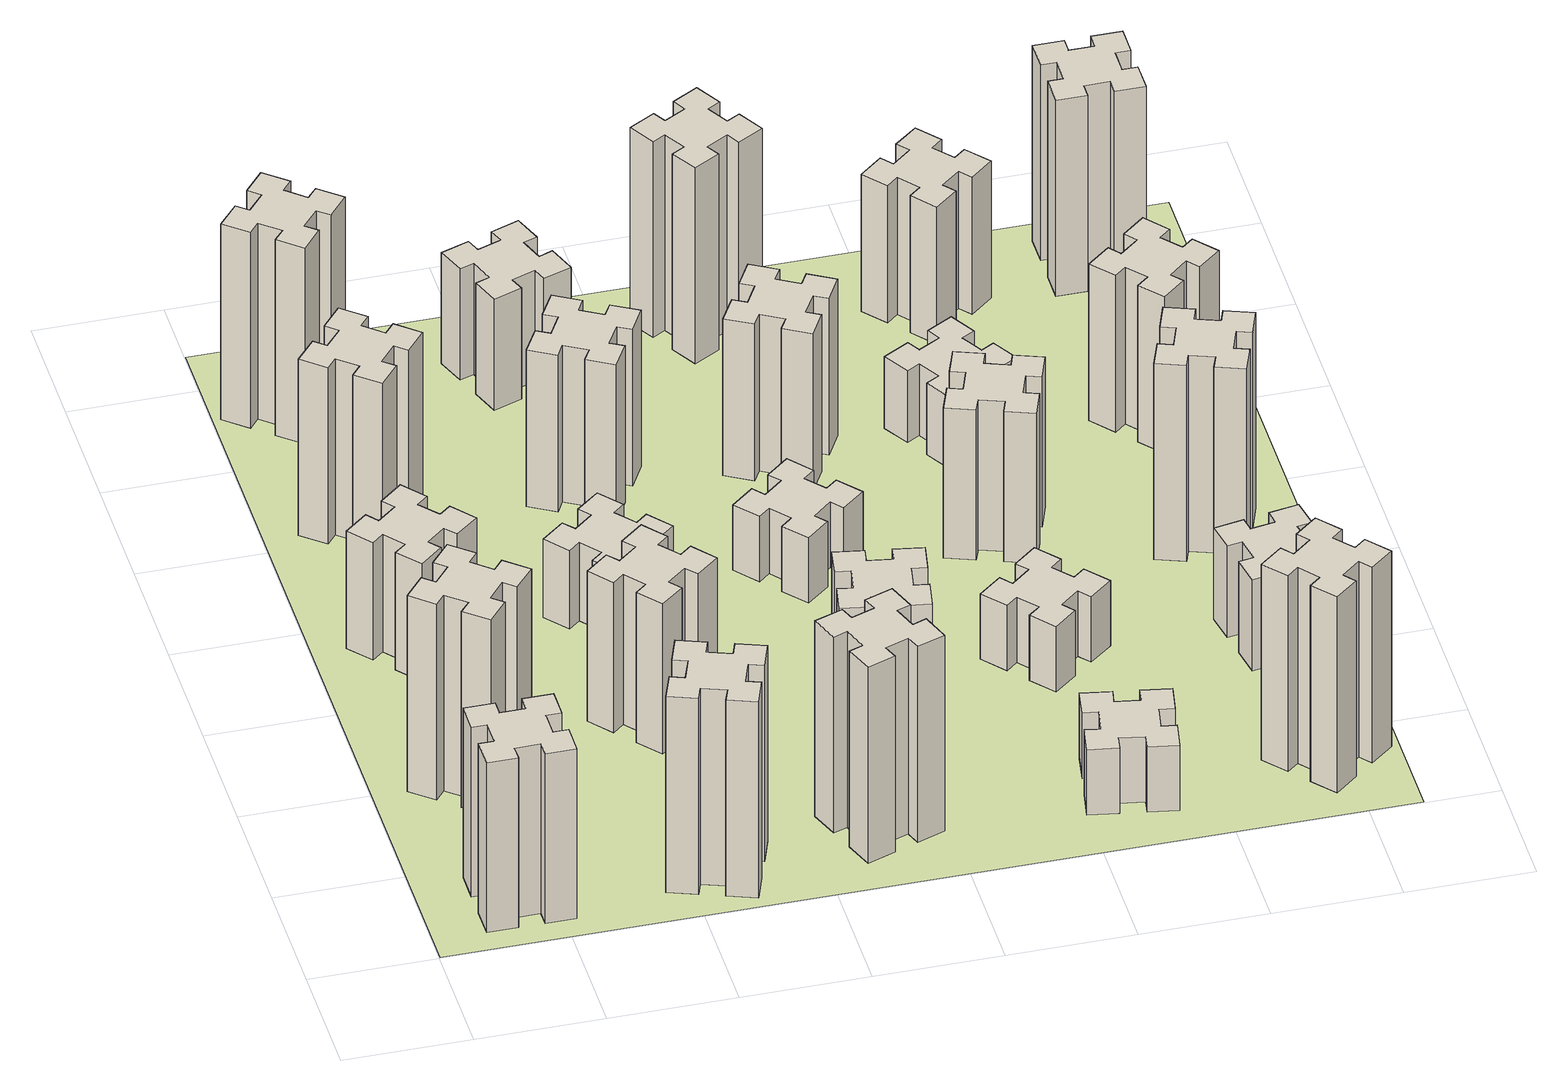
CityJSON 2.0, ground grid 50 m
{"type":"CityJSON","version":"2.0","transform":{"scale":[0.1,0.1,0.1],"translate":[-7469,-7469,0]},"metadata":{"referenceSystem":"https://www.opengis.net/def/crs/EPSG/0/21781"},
"CityObjects":{
"building1":{"type":"Building","attributes":{"class":"1000","function":"1000","usage":"1000","yearOfConstruction":2016,"roofType":"1000","measuredHeight":78,"storeysAboveGround":30,"storeysBelowGround":0},"geometry":[{"type":"Solid","lod":"1","boundaries":[[[[0,1,2,3,4,5,6,7,8,9,10,11,12,13,14,15,16,17,18,19]],[[17,16,20,21]],[[16,15,22,20]],[[15,14,23,22]],[[14,13,24,23]],[[13,12,25,24]],[[12,11,26,25]],[[11,10,27,26]],[[10,9,28,27]],[[9,8,29,28]],[[8,7,30,29]],[[7,6,31,30]],[[6,5,32,31]],[[5,4,33,32]],[[4,3,34,33]],[[3,2,35,34]],[[2,1,36,35]],[[1,0,37,36]],[[0,19,38,37]],[[19,18,39,38]],[[18,17,21,39]],[[24,25,26,27,28,29,30,31,32,33,34,35,36,37,38,39,21,20,22,23]]]]}]},
"building2":{"type":"Building","attributes":{"class":"1000","function":"1000","usage":"1000","yearOfConstruction":2016,"roofType":"1000","measuredHeight":90,"storeysAboveGround":30,"storeysBelowGround":0},"geometry":[{"type":"Solid","lod":"1","boundaries":[[[[40,41,42,43,44,45,46,47,48,49,50,51,52,53,54,55,56,57,58,59]],[[57,56,60,61]],[[56,55,62,60]],[[55,54,63,62]],[[54,53,64,63]],[[53,52,65,64]],[[52,51,66,65]],[[51,50,67,66]],[[50,49,68,67]],[[49,48,69,68]],[[48,47,70,69]],[[47,46,71,70]],[[46,45,72,71]],[[45,44,73,72]],[[44,43,74,73]],[[43,42,75,74]],[[42,41,76,75]],[[41,40,77,76]],[[40,59,78,77]],[[59,58,79,78]],[[58,57,61,79]],[[64,65,66,67,68,69,70,71,72,73,74,75,76,77,78,79,61,60,62,63]]]]}]},
"building3":{"type":"Building","attributes":{"class":"1000","function":"1000","usage":"1000","yearOfConstruction":2016,"roofType":"1000","measuredHeight":54,"storeysAboveGround":30,"storeysBelowGround":0},"geometry":[{"type":"Solid","lod":"1","boundaries":[[[[80,81,82,83,84,85,86,87,88,89,90,91,92,93,94,95,96,97,98,99]],[[97,96,100,101]],[[96,95,102,100]],[[95,94,103,102]],[[94,93,104,103]],[[93,92,105,104]],[[92,91,106,105]],[[91,90,107,106]],[[90,89,108,107]],[[89,88,109,108]],[[88,87,110,109]],[[87,86,111,110]],[[86,85,112,111]],[[85,84,113,112]],[[84,83,114,113]],[[83,82,115,114]],[[82,81,116,115]],[[81,80,117,116]],[[80,99,118,117]],[[99,98,119,118]],[[98,97,101,119]],[[104,105,106,107,108,109,110,111,112,113,114,115,116,117,118,119,101,100,102,103]]]]}]},
"building4":{"type":"Building","attributes":{"class":"1000","function":"1000","usage":"1000","yearOfConstruction":2016,"roofType":"1000","measuredHeight":81,"storeysAboveGround":30,"storeysBelowGround":0},"geometry":[{"type":"Solid","lod":"1","boundaries":[[[[120,121,122,123,124,125,126,127,128,129,130,131,132,133,134,135,136,137,138,139]],[[137,136,140,141]],[[136,135,142,140]],[[135,134,143,142]],[[134,133,144,143]],[[133,132,145,144]],[[132,131,146,145]],[[131,130,147,146]],[[130,129,148,147]],[[129,128,149,148]],[[128,127,150,149]],[[127,126,151,150]],[[126,125,152,151]],[[125,124,153,152]],[[124,123,154,153]],[[123,122,155,154]],[[122,121,156,155]],[[121,120,157,156]],[[120,139,158,157]],[[139,138,159,158]],[[138,137,141,159]],[[144,145,146,147,148,149,150,151,152,153,154,155,156,157,158,159,141,140,142,143]]]]}]},
"building5":{"type":"Building","attributes":{"class":"1000","function":"1000","usage":"1000","yearOfConstruction":2016,"roofType":"1000","measuredHeight":90,"storeysAboveGround":30,"storeysBelowGround":0},"geometry":[{"type":"Solid","lod":"1","boundaries":[[[[160,161,162,163,164,165,166,167,168,169,170,171,172,173,174,175,176,177,178,179]],[[177,176,180,181]],[[176,175,182,180]],[[175,174,183,182]],[[174,173,184,183]],[[173,172,185,184]],[[172,171,186,185]],[[171,170,187,186]],[[170,169,188,187]],[[169,168,189,188]],[[168,167,190,189]],[[167,166,191,190]],[[166,165,192,191]],[[165,164,193,192]],[[164,163,194,193]],[[163,162,195,194]],[[162,161,196,195]],[[161,160,197,196]],[[160,179,198,197]],[[179,178,199,198]],[[178,177,181,199]],[[184,185,186,187,188,189,190,191,192,193,194,195,196,197,198,199,181,180,182,183]]]]}]},
"building6":{"type":"Building","attributes":{"class":"1000","function":"1000","usage":"1000","yearOfConstruction":2016,"roofType":"1000","measuredHeight":90,"storeysAboveGround":30,"storeysBelowGround":0},"geometry":[{"type":"Solid","lod":"1","boundaries":[[[[200,201,202,203,204,205,206,207,208,209,210,211,212,213,214,215,216,217,218,219]],[[217,216,220,221]],[[216,215,222,220]],[[215,214,223,222]],[[214,213,224,223]],[[213,212,225,224]],[[212,211,226,225]],[[211,210,227,226]],[[210,209,228,227]],[[209,208,229,228]],[[208,207,230,229]],[[207,206,231,230]],[[206,205,232,231]],[[205,204,233,232]],[[204,203,234,233]],[[203,202,235,234]],[[202,201,236,235]],[[201,200,237,236]],[[200,219,238,237]],[[219,218,239,238]],[[218,217,221,239]],[[224,225,226,227,228,229,230,231,232,233,234,235,236,237,238,239,221,220,222,223]]]]}]},
"building7":{"type":"Building","attributes":{"class":"1000","function":"1000","usage":"1000","yearOfConstruction":2016,"roofType":"1000","measuredHeight":69,"storeysAboveGround":30,"storeysBelowGround":0},"geometry":[{"type":"Solid","lod":"1","boundaries":[[[[240,241,242,243,244,245,246,247,248,249,250,251,252,253,254,255,256,257,258,259]],[[257,256,260,261]],[[256,255,262,260]],[[255,254,263,262]],[[254,253,264,263]],[[253,252,265,264]],[[252,251,266,265]],[[251,250,267,266]],[[250,249,268,267]],[[249,248,269,268]],[[248,247,270,269]],[[247,246,271,270]],[[246,245,272,271]],[[245,244,273,272]],[[244,243,274,273]],[[243,242,275,274]],[[242,241,276,275]],[[241,240,277,276]],[[240,259,278,277]],[[259,258,279,278]],[[258,257,261,279]],[[264,265,266,267,268,269,270,271,272,273,274,275,276,277,278,279,261,260,262,263]]]]}]},
"building8":{"type":"Building","attributes":{"class":"1000","function":"1000","usage":"1000","yearOfConstruction":2016,"roofType":"1000","measuredHeight":36,"storeysAboveGround":30,"storeysBelowGround":0},"geometry":[{"type":"Solid","lod":"1","boundaries":[[[[280,281,282,283,284,285,286,287,288,289,290,291,292,293,294,295,296,297,298,299]],[[297,296,300,301]],[[296,295,302,300]],[[295,294,303,302]],[[294,293,304,303]],[[293,292,305,304]],[[292,291,306,305]],[[291,290,307,306]],[[290,289,308,307]],[[289,288,309,308]],[[288,287,310,309]],[[287,286,311,310]],[[286,285,312,311]],[[285,284,313,312]],[[284,283,314,313]],[[283,282,315,314]],[[282,281,316,315]],[[281,280,317,316]],[[280,299,318,317]],[[299,298,319,318]],[[298,297,301,319]],[[304,305,306,307,308,309,310,311,312,313,314,315,316,317,318,319,301,300,302,303]]]]}]},
"building9":{"type":"Building","attributes":{"class":"1000","function":"1000","usage":"1000","yearOfConstruction":2016,"roofType":"1000","measuredHeight":90,"storeysAboveGround":30,"storeysBelowGround":0},"geometry":[{"type":"Solid","lod":"1","boundaries":[[[[320,321,322,323,324,325,326,327,328,329,330,331,332,333,334,335,336,337,338,339]],[[337,336,340,341]],[[336,335,342,340]],[[335,334,343,342]],[[334,333,344,343]],[[333,332,345,344]],[[332,331,346,345]],[[331,330,347,346]],[[330,329,348,347]],[[329,328,349,348]],[[328,327,350,349]],[[327,326,351,350]],[[326,325,352,351]],[[325,324,353,352]],[[324,323,354,353]],[[323,322,355,354]],[[322,321,356,355]],[[321,320,357,356]],[[320,339,358,357]],[[339,338,359,358]],[[338,337,341,359]],[[344,345,346,347,348,349,350,351,352,353,354,355,356,357,358,359,341,340,342,343]]]]}]},
"building10":{"type":"Building","attributes":{"class":"1000","function":"1000","usage":"1000","yearOfConstruction":2016,"roofType":"1000","measuredHeight":72,"storeysAboveGround":30,"storeysBelowGround":0},"geometry":[{"type":"Solid","lod":"1","boundaries":[[[[360,361,362,363,364,365,366,367,368,369,370,371,372,373,374,375,376,377,378,379]],[[377,376,380,381]],[[376,375,382,380]],[[375,374,383,382]],[[374,373,384,383]],[[373,372,385,384]],[[372,371,386,385]],[[371,370,387,386]],[[370,369,388,387]],[[369,368,389,388]],[[368,367,390,389]],[[367,366,391,390]],[[366,365,392,391]],[[365,364,393,392]],[[364,363,394,393]],[[363,362,395,394]],[[362,361,396,395]],[[361,360,397,396]],[[360,379,398,397]],[[379,378,399,398]],[[378,377,381,399]],[[384,385,386,387,388,389,390,391,392,393,394,395,396,397,398,399,381,380,382,383]]]]}]},
"building11":{"type":"Building","attributes":{"class":"1000","function":"1000","usage":"1000","yearOfConstruction":2016,"roofType":"1000","measuredHeight":51,"storeysAboveGround":30,"storeysBelowGround":0},"geometry":[{"type":"Solid","lod":"1","boundaries":[[[[400,401,402,403,404,405,406,407,408,409,410,411,412,413,414,415,416,417,418,419]],[[417,416,420,421]],[[416,415,422,420]],[[415,414,423,422]],[[414,413,424,423]],[[413,412,425,424]],[[412,411,426,425]],[[411,410,427,426]],[[410,409,428,427]],[[409,408,429,428]],[[408,407,430,429]],[[407,406,431,430]],[[406,405,432,431]],[[405,404,433,432]],[[404,403,434,433]],[[403,402,435,434]],[[402,401,436,435]],[[401,400,437,436]],[[400,419,438,437]],[[419,418,439,438]],[[418,417,421,439]],[[424,425,426,427,428,429,430,431,432,433,434,435,436,437,438,439,421,420,422,423]]]]}]},
"building12":{"type":"Building","attributes":{"class":"1000","function":"1000","usage":"1000","yearOfConstruction":2016,"roofType":"1000","measuredHeight":54,"storeysAboveGround":30,"storeysBelowGround":0},"geometry":[{"type":"Solid","lod":"1","boundaries":[[[[440,441,442,443,444,445,446,447,448,449,450,451,452,453,454,455,456,457,458,459]],[[457,456,460,461]],[[456,455,462,460]],[[455,454,463,462]],[[454,453,464,463]],[[453,452,465,464]],[[452,451,466,465]],[[451,450,467,466]],[[450,449,468,467]],[[449,448,469,468]],[[448,447,470,469]],[[447,446,471,470]],[[446,445,472,471]],[[445,444,473,472]],[[444,443,474,473]],[[443,442,475,474]],[[442,441,476,475]],[[441,440,477,476]],[[440,459,478,477]],[[459,458,479,478]],[[458,457,461,479]],[[464,465,466,467,468,469,470,471,472,473,474,475,476,477,478,479,461,460,462,463]]]]}]},
"building13":{"type":"Building","attributes":{"class":"1000","function":"1000","usage":"1000","yearOfConstruction":2016,"roofType":"1000","measuredHeight":30,"storeysAboveGround":30,"storeysBelowGround":0},"geometry":[{"type":"Solid","lod":"1","boundaries":[[[[480,481,482,483,484,485,486,487,488,489,490,491,492,493,494,495,496,497,498,499]],[[497,496,500,501]],[[496,495,502,500]],[[495,494,503,502]],[[494,493,504,503]],[[493,492,505,504]],[[492,491,506,505]],[[491,490,507,506]],[[490,489,508,507]],[[489,488,509,508]],[[488,487,510,509]],[[487,486,511,510]],[[486,485,512,511]],[[485,484,513,512]],[[484,483,514,513]],[[483,482,515,514]],[[482,481,516,515]],[[481,480,517,516]],[[480,499,518,517]],[[499,498,519,518]],[[498,497,501,519]],[[504,505,506,507,508,509,510,511,512,513,514,515,516,517,518,519,501,500,502,503]]]]}]},
"building14":{"type":"Building","attributes":{"class":"1000","function":"1000","usage":"1000","yearOfConstruction":2016,"roofType":"1000","measuredHeight":72,"storeysAboveGround":30,"storeysBelowGround":0},"geometry":[{"type":"Solid","lod":"1","boundaries":[[[[520,521,522,523,524,525,526,527,528,529,530,531,532,533,534,535,536,537,538,539]],[[537,536,540,541]],[[536,535,542,540]],[[535,534,543,542]],[[534,533,544,543]],[[533,532,545,544]],[[532,531,546,545]],[[531,530,547,546]],[[530,529,548,547]],[[529,528,549,548]],[[528,527,550,549]],[[527,526,551,550]],[[526,525,552,551]],[[525,524,553,552]],[[524,523,554,553]],[[523,522,555,554]],[[522,521,556,555]],[[521,520,557,556]],[[520,539,558,557]],[[539,538,559,558]],[[538,537,541,559]],[[544,545,546,547,548,549,550,551,552,553,554,555,556,557,558,559,541,540,542,543]]]]}]},
"building15":{"type":"Building","attributes":{"class":"1000","function":"1000","usage":"1000","yearOfConstruction":2016,"roofType":"1000","measuredHeight":30,"storeysAboveGround":30,"storeysBelowGround":0},"geometry":[{"type":"Solid","lod":"1","boundaries":[[[[560,561,562,563,564,565,566,567,568,569,570,571,572,573,574,575,576,577,578,579]],[[577,576,580,581]],[[576,575,582,580]],[[575,574,583,582]],[[574,573,584,583]],[[573,572,585,584]],[[572,571,586,585]],[[571,570,587,586]],[[570,569,588,587]],[[569,568,589,588]],[[568,567,590,589]],[[567,566,591,590]],[[566,565,592,591]],[[565,564,593,592]],[[564,563,594,593]],[[563,562,595,594]],[[562,561,596,595]],[[561,560,597,596]],[[560,579,598,597]],[[579,578,599,598]],[[578,577,581,599]],[[584,585,586,587,588,589,590,591,592,593,594,595,596,597,598,599,581,580,582,583]]]]}]},
"building16":{"type":"Building","attributes":{"class":"1000","function":"1000","usage":"1000","yearOfConstruction":2016,"roofType":"1000","measuredHeight":90,"storeysAboveGround":30,"storeysBelowGround":0},"geometry":[{"type":"Solid","lod":"1","boundaries":[[[[600,601,602,603,604,605,606,607,608,609,610,611,612,613,614,615,616,617,618,619]],[[617,616,620,621]],[[616,615,622,620]],[[615,614,623,622]],[[614,613,624,623]],[[613,612,625,624]],[[612,611,626,625]],[[611,610,627,626]],[[610,609,628,627]],[[609,608,629,628]],[[608,607,630,629]],[[607,606,631,630]],[[606,605,632,631]],[[605,604,633,632]],[[604,603,634,633]],[[603,602,635,634]],[[602,601,636,635]],[[601,600,637,636]],[[600,619,638,637]],[[619,618,639,638]],[[618,617,621,639]],[[624,625,626,627,628,629,630,631,632,633,634,635,636,637,638,639,621,620,622,623]]]]}]},
"building17":{"type":"Building","attributes":{"class":"1000","function":"1000","usage":"1000","yearOfConstruction":2016,"roofType":"1000","measuredHeight":30,"storeysAboveGround":30,"storeysBelowGround":0},"geometry":[{"type":"Solid","lod":"1","boundaries":[[[[640,641,642,643,644,645,646,647,648,649,650,651,652,653,654,655,656,657,658,659]],[[657,656,660,661]],[[656,655,662,660]],[[655,654,663,662]],[[654,653,664,663]],[[653,652,665,664]],[[652,651,666,665]],[[651,650,667,666]],[[650,649,668,667]],[[649,648,669,668]],[[648,647,670,669]],[[647,646,671,670]],[[646,645,672,671]],[[645,644,673,672]],[[644,643,674,673]],[[643,642,675,674]],[[642,641,676,675]],[[641,640,677,676]],[[640,659,678,677]],[[659,658,679,678]],[[658,657,661,679]],[[664,665,666,667,668,669,670,671,672,673,674,675,676,677,678,679,661,660,662,663]]]]}]},
"building18":{"type":"Building","attributes":{"class":"1000","function":"1000","usage":"1000","yearOfConstruction":2016,"roofType":"1000","measuredHeight":69,"storeysAboveGround":30,"storeysBelowGround":0},"geometry":[{"type":"Solid","lod":"1","boundaries":[[[[680,681,682,683,684,685,686,687,688,689,690,691,692,693,694,695,696,697,698,699]],[[697,696,700,701]],[[696,695,702,700]],[[695,694,703,702]],[[694,693,704,703]],[[693,692,705,704]],[[692,691,706,705]],[[691,690,707,706]],[[690,689,708,707]],[[689,688,709,708]],[[688,687,710,709]],[[687,686,711,710]],[[686,685,712,711]],[[685,684,713,712]],[[684,683,714,713]],[[683,682,715,714]],[[682,681,716,715]],[[681,680,717,716]],[[680,699,718,717]],[[699,698,719,718]],[[698,697,701,719]],[[704,705,706,707,708,709,710,711,712,713,714,715,716,717,718,719,701,700,702,703]]]]}]},
"building19":{"type":"Building","attributes":{"class":"1000","function":"1000","usage":"1000","yearOfConstruction":2016,"roofType":"1000","measuredHeight":33,"storeysAboveGround":30,"storeysBelowGround":0},"geometry":[{"type":"Solid","lod":"1","boundaries":[[[[720,721,722,723,724,725,726,727,728,729,730,731,732,733,734,735,736,737,738,739]],[[737,736,740,741]],[[736,735,742,740]],[[735,734,743,742]],[[734,733,744,743]],[[733,732,745,744]],[[732,731,746,745]],[[731,730,747,746]],[[730,729,748,747]],[[729,728,749,748]],[[728,727,750,749]],[[727,726,751,750]],[[726,725,752,751]],[[725,724,753,752]],[[724,723,754,753]],[[723,722,755,754]],[[722,721,756,755]],[[721,720,757,756]],[[720,739,758,757]],[[739,738,759,758]],[[738,737,741,759]],[[744,745,746,747,748,749,750,751,752,753,754,755,756,757,758,759,741,740,742,743]]]]}]},
"building20":{"type":"Building","attributes":{"class":"1000","function":"1000","usage":"1000","yearOfConstruction":2016,"roofType":"1000","measuredHeight":90,"storeysAboveGround":30,"storeysBelowGround":0},"geometry":[{"type":"Solid","lod":"1","boundaries":[[[[760,761,762,763,764,765,766,767,768,769,770,771,772,773,774,775,776,777,778,779]],[[777,776,780,781]],[[776,775,782,780]],[[775,774,783,782]],[[774,773,784,783]],[[773,772,785,784]],[[772,771,786,785]],[[771,770,787,786]],[[770,769,788,787]],[[769,768,789,788]],[[768,767,790,789]],[[767,766,791,790]],[[766,765,792,791]],[[765,764,793,792]],[[764,763,794,793]],[[763,762,795,794]],[[762,761,796,795]],[[761,760,797,796]],[[760,779,798,797]],[[779,778,799,798]],[[778,777,781,799]],[[784,785,786,787,788,789,790,791,792,793,794,795,796,797,798,799,781,780,782,783]]]]}]},
"building21":{"type":"Building","attributes":{"class":"1000","function":"1000","usage":"1000","yearOfConstruction":2016,"roofType":"1000","measuredHeight":63,"storeysAboveGround":30,"storeysBelowGround":0},"geometry":[{"type":"Solid","lod":"1","boundaries":[[[[800,801,802,803,804,805,806,807,808,809,810,811,812,813,814,815,816,817,818,819]],[[817,816,820,821]],[[816,815,822,820]],[[815,814,823,822]],[[814,813,824,823]],[[813,812,825,824]],[[812,811,826,825]],[[811,810,827,826]],[[810,809,828,827]],[[809,808,829,828]],[[808,807,830,829]],[[807,806,831,830]],[[806,805,832,831]],[[805,804,833,832]],[[804,803,834,833]],[[803,802,835,834]],[[802,801,836,835]],[[801,800,837,836]],[[800,819,838,837]],[[819,818,839,838]],[[818,817,821,839]],[[824,825,826,827,828,829,830,831,832,833,834,835,836,837,838,839,821,820,822,823]]]]}]},
"building22":{"type":"Building","attributes":{"class":"1000","function":"1000","usage":"1000","yearOfConstruction":2016,"roofType":"1000","measuredHeight":42,"storeysAboveGround":30,"storeysBelowGround":0},"geometry":[{"type":"Solid","lod":"1","boundaries":[[[[840,841,842,843,844,845,846,847,848,849,850,851,852,853,854,855,856,857,858,859]],[[857,856,860,861]],[[856,855,862,860]],[[855,854,863,862]],[[854,853,864,863]],[[853,852,865,864]],[[852,851,866,865]],[[851,850,867,866]],[[850,849,868,867]],[[849,848,869,868]],[[848,847,870,869]],[[847,846,871,870]],[[846,845,872,871]],[[845,844,873,872]],[[844,843,874,873]],[[843,842,875,874]],[[842,841,876,875]],[[841,840,877,876]],[[840,859,878,877]],[[859,858,879,878]],[[858,857,861,879]],[[864,865,866,867,868,869,870,871,872,873,874,875,876,877,878,879,861,860,862,863]]]]}]},
"building23":{"type":"Building","attributes":{"class":"1000","function":"1000","usage":"1000","yearOfConstruction":2016,"roofType":"1000","measuredHeight":90,"storeysAboveGround":30,"storeysBelowGround":0},"geometry":[{"type":"Solid","lod":"1","boundaries":[[[[880,881,882,883,884,885,886,887,888,889,890,891,892,893,894,895,896,897,898,899]],[[897,896,900,901]],[[896,895,902,900]],[[895,894,903,902]],[[894,893,904,903]],[[893,892,905,904]],[[892,891,906,905]],[[891,890,907,906]],[[890,889,908,907]],[[889,888,909,908]],[[888,887,910,909]],[[887,886,911,910]],[[886,885,912,911]],[[885,884,913,912]],[[884,883,914,913]],[[883,882,915,914]],[[882,881,916,915]],[[881,880,917,916]],[[880,899,918,917]],[[899,898,919,918]],[[898,897,901,919]],[[904,905,906,907,908,909,910,911,912,913,914,915,916,917,918,919,901,900,902,903]]]]}]},
"building24":{"type":"Building","attributes":{"class":"1000","function":"1000","usage":"1000","yearOfConstruction":2016,"roofType":"1000","measuredHeight":72,"storeysAboveGround":30,"storeysBelowGround":0},"geometry":[{"type":"Solid","lod":"1","boundaries":[[[[920,921,922,923,924,925,926,927,928,929,930,931,932,933,934,935,936,937,938,939]],[[937,936,940,941]],[[936,935,942,940]],[[935,934,943,942]],[[934,933,944,943]],[[933,932,945,944]],[[932,931,946,945]],[[931,930,947,946]],[[930,929,948,947]],[[929,928,949,948]],[[928,927,950,949]],[[927,926,951,950]],[[926,925,952,951]],[[925,924,953,952]],[[924,923,954,953]],[[923,922,955,954]],[[922,921,956,955]],[[921,920,957,956]],[[920,939,958,957]],[[939,938,959,958]],[[938,937,941,959]],[[944,945,946,947,948,949,950,951,952,953,954,955,956,957,958,959,941,940,942,943]]]]}]},
"building25":{"type":"Building","attributes":{"class":"1000","function":"1000","usage":"1000","yearOfConstruction":2016,"roofType":"1000","measuredHeight":90,"storeysAboveGround":30,"storeysBelowGround":0},"geometry":[{"type":"Solid","lod":"1","boundaries":[[[[960,961,962,963,964,965,966,967,968,969,970,971,972,973,974,975,976,977,978,979]],[[977,976,980,981]],[[976,975,982,980]],[[975,974,983,982]],[[974,973,984,983]],[[973,972,985,984]],[[972,971,986,985]],[[971,970,987,986]],[[970,969,988,987]],[[969,968,989,988]],[[968,967,990,989]],[[967,966,991,990]],[[966,965,992,991]],[[965,964,993,992]],[[964,963,994,993]],[[963,962,995,994]],[[962,961,996,995]],[[961,960,997,996]],[[960,979,998,997]],[[979,978,999,998]],[[978,977,981,999]],[[984,985,986,987,988,989,990,991,992,993,994,995,996,997,998,999,981,980,982,983]]]]}]},
"landuse1":{"type":"LandUse","attributes":{"name":"plot1","function":"1010"},"geometry":[{"type":"MultiSurface","lod":"1","boundaries":[[[1000,1001,1002,1003]]]}]}
},
"vertices":[
[265,325,0],[265,225,0],[205,225,0],[205,105,0],[325,105,0],[325,165,0],[425,165,0],[425,105,0],[545,105,0],[545,225,0],[485,225,0],[485,325,0],[545,325,0],[545,445,0],[425,445,0],[425,385,0],[325,385,0],[325,445,0],[205,445,0],[205,325,0],[325,385,780],[325,445,780],[425,385,780],[425,445,780],[545,445,780],[545,325,780],[485,325,780],[485,225,780],[545,225,780],[545,105,780],[425,105,780],[425,165,780],[325,165,780],[325,105,780],[205,105,780],[205,225,780],[265,225,780],[265,325,780],[205,325,780],[205,445,780],
[484,1067,0],[408,1132,0],[446,1178,0],[354,1255,0],[277,1163,0],[323,1124,0],[259,1048,0],[213,1086,0],[136,994,0],[228,917,0],[266,963,0],[343,899,0],[304,853,0],[396,776,0],[473,868,0],[427,906,0],[492,983,0],[538,944,0],[615,1036,0],[523,1113,0],[492,983,900],[538,944,900],[427,906,900],[473,868,900],[396,776,900],[304,853,900],[343,899,900],[266,963,900],[228,917,900],[136,994,900],[213,1086,900],[259,1048,900],[323,1124,900],[277,1163,900],[354,1255,900],[446,1178,900],[408,1132,900],[484,1067,900],[523,1113,900],[615,1036,900],
[492,1888,0],[427,1964,0],[473,2003,0],[396,2095,0],[304,2018,0],[343,1972,0],[266,1907,0],[228,1953,0],[136,1876,0],[213,1784,0],[259,1823,0],[323,1746,0],[277,1708,0],[354,1616,0],[446,1693,0],[408,1739,0],[484,1803,0],[523,1757,0],[615,1834,0],[538,1926,0],[484,1803,540],[523,1757,540],[408,1739,540],[446,1693,540],[354,1616,540],[277,1708,540],[323,1746,540],[259,1823,540],[213,1784,540],[136,1876,540],[228,1953,540],[266,1907,540],[343,1972,540],[304,2018,540],[396,2095,540],[473,2003,540],[427,1964,540],[492,1888,540],[538,1926,540],[615,1834,540],
[266,2543,0],[343,2479,0],[304,2433,0],[396,2356,0],[473,2448,0],[427,2486,0],[492,2563,0],[538,2524,0],[615,2616,0],[523,2693,0],[484,2647,0],[408,2712,0],[446,2758,0],[354,2835,0],[277,2743,0],[323,2704,0],[259,2628,0],[213,2666,0],[136,2574,0],[228,2497,0],[259,2628,810],[213,2666,810],[323,2704,810],[277,2743,810],[354,2835,810],[446,2758,810],[408,2712,810],[484,2647,810],[523,2693,810],[615,2616,810],[538,2524,810],[492,2563,810],[427,2486,810],[473,2448,810],[396,2356,810],[304,2433,810],[343,2479,810],[266,2543,810],[228,2497,810],[136,2574,810],
[1029,360,0],[995,266,0],[939,287,0],[897,174,0],[1010,133,0],[1031,189,0],[1125,155,0],[1104,99,0],[1217,57,0],[1258,170,0],[1202,191,0],[1236,285,0],[1292,264,0],[1333,377,0],[1220,418,0],[1200,362,0],[1106,396,0],[1127,452,0],[1014,493,0],[973,380,0],[1106,396,900],[1127,452,900],[1200,362,900],[1220,418,900],[1333,377,900],[1292,264,900],[1236,285,900],[1202,191,900],[1258,170,900],[1217,57,900],[1104,99,900],[1125,155,900],[1031,189,900],[1010,133,900],[897,174,900],[939,287,900],[995,266,900],[1029,360,900],[973,380,900],[1014,493,900],
[384,3387,0],[308,3452,0],[346,3498,0],[254,3575,0],[177,3483,0],[223,3444,0],[159,3368,0],[113,3406,0],[36,3314,0],[128,3237,0],[166,3283,0],[243,3219,0],[204,3173,0],[296,3096,0],[373,3188,0],[327,3226,0],[392,3303,0],[438,3264,0],[515,3356,0],[423,3433,0],[392,3303,900],[438,3264,900],[327,3226,900],[373,3188,900],[296,3096,900],[204,3173,900],[243,3219,900],[166,3283,900],[128,3237,900],[36,3314,900],[113,3406,900],[159,3368,900],[223,3444,900],[177,3483,900],[254,3575,900],[346,3498,900],[308,3452,900],[384,3387,900],[423,3433,900],[515,3356,900],
[1083,1332,0],[1006,1267,0],[968,1313,0],[876,1236,0],[953,1144,0],[999,1183,0],[1063,1106,0],[1017,1068,0],[1094,976,0],[1186,1053,0],[1148,1099,0],[1224,1163,0],[1263,1117,0],[1355,1194,0],[1278,1286,0],[1232,1248,0],[1167,1324,0],[1213,1363,0],[1136,1455,0],[1044,1378,0],[1167,1324,690],[1213,1363,690],[1232,1248,690],[1278,1286,690],[1355,1194,690],[1263,1117,690],[1224,1163,690],[1148,1099,690],[1186,1053,690],[1094,976,690],[1017,1068,690],[1063,1106,690],[999,1183,690],[953,1144,690],[876,1236,690],[968,1313,690],[1006,1267,690],[1083,1332,690],[1044,1378,690],[1136,1455,690],
[1083,1972,0],[1006,1907,0],[968,1953,0],[876,1876,0],[953,1784,0],[999,1823,0],[1063,1746,0],[1017,1708,0],[1094,1616,0],[1186,1693,0],[1148,1739,0],[1224,1803,0],[1263,1757,0],[1355,1834,0],[1278,1926,0],[1232,1888,0],[1167,1964,0],[1213,2003,0],[1136,2095,0],[1044,2018,0],[1167,1964,360],[1213,2003,360],[1232,1888,360],[1278,1926,360],[1355,1834,360],[1263,1757,360],[1224,1803,360],[1148,1739,360],[1186,1693,360],[1094,1616,360],[1017,1708,360],[1063,1746,360],[999,1823,360],[953,1784,360],[876,1876,360],[968,1953,360],[1006,1907,360],[1083,1972,360],[1044,2018,360],[1136,2095,360],
[1635,385,0],[1669,291,0],[1613,270,0],[1654,157,0],[1767,199,0],[1746,255,0],[1840,289,0],[1860,233,0],[1973,274,0],[1932,387,0],[1876,366,0],[1842,460,0],[1898,480,0],[1857,593,0],[1744,552,0],[1765,496,0],[1671,462,0],[1650,518,0],[1537,477,0],[1579,364,0],[1671,462,900],[1650,518,900],[1765,496,900],[1744,552,900],[1857,593,900],[1898,480,900],[1842,460,900],[1876,366,900],[1932,387,900],[1973,274,900],[1860,233,900],[1840,289,900],[1746,255,900],[1767,199,900],[1654,157,900],[1613,270,900],[1669,291,900],[1635,385,900],[1579,364,900],[1537,477,900],
[1117,2525,0],[1204,2475,0],[1174,2423,0],[1278,2363,0],[1338,2467,0],[1286,2497,0],[1336,2584,0],[1388,2554,0],[1448,2658,0],[1344,2718,0],[1314,2666,0],[1227,2716,0],[1257,2768,0],[1153,2828,0],[1093,2724,0],[1145,2694,0],[1095,2607,0],[1043,2637,0],[983,2533,0],[1087,2473,0],[1095,2607,720],[1043,2637,720],[1145,2694,720],[1093,2724,720],[1153,2828,720],[1257,2768,720],[1227,2716,720],[1314,2666,720],[1344,2718,720],[1448,2658,720],[1388,2554,720],[1336,2584,720],[1286,2497,720],[1338,2467,720],[1278,2363,720],[1174,2423,720],[1204,2475,720],[1117,2525,720],[1087,2473,720],[983,2533,720],
[1125,3456,0],[1031,3422,0],[1010,3478,0],[897,3437,0],[939,3324,0],[995,3345,0],[1029,3251,0],[973,3230,0],[1014,3117,0],[1127,3159,0],[1106,3215,0],[1200,3249,0],[1220,3193,0],[1333,3234,0],[1292,3347,0],[1236,3326,0],[1202,3420,0],[1258,3440,0],[1217,3553,0],[1104,3512,0],[1202,3420,510],[1258,3440,510],[1236,3326,510],[1292,3347,510],[1333,3234,510],[1220,3193,510],[1200,3249,510],[1106,3215,510],[1127,3159,510],[1014,3117,510],[973,3230,510],[1029,3251,510],[995,3345,510],[939,3324,510],[897,3437,510],[1010,3478,510],[1031,3422,510],[1125,3456,510],[1104,3512,510],[1217,3553,510],
[2055,1047,0],[2072,1145,0],[2131,1135,0],[2152,1253,0],[2034,1274,0],[2024,1215,0],[1925,1232,0],[1936,1291,0],[1817,1312,0],[1797,1194,0],[1856,1184,0],[1838,1085,0],[1779,1096,0],[1758,977,0],[1877,957,0],[1887,1016,0],[1985,998,0],[1975,939,0],[2093,918,0],[2114,1037,0],[1985,998,540],[1975,939,540],[1887,1016,540],[1877,957,540],[1758,977,540],[1779,1096,540],[1838,1085,540],[1856,1184,540],[1797,1194,540],[1817,1312,540],[1936,1291,540],[1925,1232,540],[2024,1215,540],[2034,1274,540],[2152,1253,540],[2131,1135,540],[2072,1145,540],[2055,1047,540],[2114,1037,540],[2093,918,540],
[1972,1988,0],[1907,2064,0],[1953,2103,0],[1876,2195,0],[1784,2118,0],[1823,2072,0],[1746,2007,0],[1708,2053,0],[1616,1976,0],[1693,1884,0],[1739,1923,0],[1803,1846,0],[1757,1808,0],[1834,1716,0],[1926,1793,0],[1888,1839,0],[1964,1903,0],[2003,1857,0],[2095,1934,0],[2018,2026,0],[1964,1903,300],[2003,1857,300],[1888,1839,300],[1926,1793,300],[1834,1716,300],[1757,1808,300],[1803,1846,300],[1739,1923,300],[1693,1884,300],[1616,1976,300],[1708,2053,300],[1746,2007,300],[1823,2072,300],[1784,2118,300],[1876,2195,300],[1953,2103,300],[1907,2064,300],[1972,1988,300],[2018,2026,300],[2095,1934,300],
[2026,2497,0],[2076,2584,0],[2128,2554,0],[2188,2658,0],[2084,2718,0],[2054,2666,0],[1967,2716,0],[1997,2768,0],[1893,2828,0],[1833,2724,0],[1885,2694,0],[1835,2607,0],[1783,2637,0],[1723,2533,0],[1827,2473,0],[1857,2525,0],[1944,2475,0],[1914,2423,0],[2018,2363,0],[2078,2467,0],[1944,2475,720],[1914,2423,720],[1857,2525,720],[1827,2473,720],[1723,2533,720],[1783,2637,720],[1835,2607,720],[1885,2694,720],[1833,2724,720],[1893,2828,720],[1997,2768,720],[1967,2716,720],[2054,2666,720],[2084,2718,720],[2188,2658,720],[2128,2554,720],[2076,2584,720],[2026,2497,720],[2078,2467,720],[2018,2363,720],
[2596,444,0],[2578,345,0],[2519,356,0],[2498,237,0],[2617,217,0],[2627,276,0],[2725,258,0],[2715,199,0],[2833,178,0],[2854,297,0],[2795,307,0],[2812,405,0],[2871,395,0],[2892,513,0],[2774,534,0],[2764,475,0],[2665,492,0],[2676,551,0],[2557,572,0],[2537,454,0],[2665,492,300],[2676,551,300],[2764,475,300],[2774,534,300],[2892,513,300],[2871,395,300],[2812,405,300],[2795,307,300],[2854,297,300],[2833,178,300],[2715,199,300],[2725,258,300],[2627,276,300],[2617,217,300],[2498,237,300],[2519,356,300],[2578,345,300],[2596,444,300],[2537,454,300],[2557,572,300],
[1844,3556,0],[1757,3506,0],[1727,3558,0],[1623,3498,0],[1683,3394,0],[1735,3424,0],[1785,3337,0],[1733,3307,0],[1793,3203,0],[1897,3263,0],[1867,3315,0],[1954,3365,0],[1984,3313,0],[2088,3373,0],[2028,3477,0],[1976,3447,0],[1926,3534,0],[1978,3564,0],[1918,3668,0],[1814,3608,0],[1926,3534,900],[1978,3564,900],[1976,3447,900],[2028,3477,900],[2088,3373,900],[1984,3313,900],[1954,3365,900],[1867,3315,900],[1897,3263,900],[1793,3203,900],[1733,3307,900],[1785,3337,900],[1735,3424,900],[1683,3394,900],[1623,3498,900],[1727,3558,900],[1757,3506,900],[1844,3556,900],[1814,3608,900],[1918,3668,900],
[2628,1099,0],[2704,1163,0],[2743,1117,0],[2835,1194,0],[2758,1286,0],[2712,1248,0],[2647,1324,0],[2693,1363,0],[2616,1455,0],[2524,1378,0],[2563,1332,0],[2486,1267,0],[2448,1313,0],[2356,1236,0],[2433,1144,0],[2479,1183,0],[2543,1106,0],[2497,1068,0],[2574,976,0],[2666,1053,0],[2543,1106,300],[2497,1068,300],[2479,1183,300],[2433,1144,300],[2356,1236,300],[2448,1313,300],[2486,1267,300],[2563,1332,300],[2524,1378,300],[2616,1455,300],[2693,1363,300],[2647,1324,300],[2712,1248,300],[2758,1286,300],[2835,1194,300],[2743,1117,300],[2704,1163,300],[2628,1099,300],[2666,1053,300],[2574,976,300],
[2682,1871,0],[2716,1965,0],[2772,1944,0],[2813,2057,0],[2700,2098,0],[2680,2042,0],[2586,2076,0],[2607,2132,0],[2494,2173,0],[2453,2060,0],[2509,2040,0],[2475,1946,0],[2419,1967,0],[2377,1854,0],[2490,1813,0],[2511,1869,0],[2605,1835,0],[2584,1779,0],[2697,1737,0],[2738,1850,0],[2605,1835,690],[2584,1779,690],[2511,1869,690],[2490,1813,690],[2377,1854,690],[2419,1967,690],[2475,1946,690],[2509,2040,690],[2453,2060,690],[2494,2173,690],[2607,2132,690],[2586,2076,690],[2680,2042,690],[2700,2098,690],[2813,2057,690],[2772,1944,690],[2716,1965,690],[2682,1871,690],[2738,1850,690],[2697,1737,690],
[2475,2584,0],[2525,2497,0],[2473,2467,0],[2533,2363,0],[2637,2423,0],[2607,2475,0],[2694,2525,0],[2724,2473,0],[2828,2533,0],[2768,2637,0],[2716,2607,0],[2666,2694,0],[2718,2724,0],[2658,2828,0],[2554,2768,0],[2584,2716,0],[2497,2666,0],[2467,2718,0],[2363,2658,0],[2423,2554,0],[2497,2666,330],[2467,2718,330],[2584,2716,330],[2554,2768,330],[2658,2828,330],[2718,2724,330],[2666,2694,330],[2716,2607,330],[2768,2637,330],[2828,2533,330],[2724,2473,330],[2694,2525,330],[2607,2475,330],[2637,2423,330],[2533,2363,330],[2473,2467,330],[2525,2497,330],[2475,2584,330],[2423,2554,330],[2363,2658,330],
[3468,259,0],[3544,323,0],[3583,277,0],[3675,354,0],[3598,446,0],[3552,408,0],[3487,484,0],[3533,523,0],[3456,615,0],[3364,538,0],[3403,492,0],[3326,427,0],[3288,473,0],[3196,396,0],[3273,304,0],[3319,343,0],[3383,266,0],[3337,228,0],[3414,136,0],[3506,213,0],[3383,266,900],[3337,228,900],[3319,343,900],[3273,304,900],[3196,396,900],[3288,473,900],[3326,427,900],[3403,492,900],[3364,538,900],[3456,615,900],[3533,523,900],[3487,484,900],[3552,408,900],[3598,446,900],[3675,354,900],[3583,277,900],[3544,323,900],[3468,259,900],[3506,213,900],[3414,136,900],
[2812,3368,0],[2747,3444,0],[2793,3483,0],[2716,3575,0],[2624,3498,0],[2663,3452,0],[2586,3387,0],[2548,3433,0],[2456,3356,0],[2533,3264,0],[2579,3303,0],[2643,3226,0],[2597,3188,0],[2674,3096,0],[2766,3173,0],[2728,3219,0],[2804,3283,0],[2843,3237,0],[2935,3314,0],[2858,3406,0],[2804,3283,630],[2843,3237,630],[2728,3219,630],[2766,3173,630],[2674,3096,630],[2597,3188,630],[2643,3226,630],[2579,3303,630],[2533,3264,630],[2456,3356,630],[2548,3433,630],[2586,3387,630],[2663,3452,630],[2624,3498,630],[2716,3575,630],[2793,3483,630],[2747,3444,630],[2812,3368,630],[2858,3406,630],[2935,3314,630],
[3405,998,0],[3504,1016,0],[3514,957,0],[3632,977,0],[3611,1096,0],[3552,1085,0],[3535,1184,0],[3594,1194,0],[3573,1312,0],[3455,1291,0],[3465,1232,0],[3367,1215,0],[3357,1274,0],[3238,1253,0],[3259,1135,0],[3318,1145,0],[3336,1047,0],[3277,1037,0],[3297,918,0],[3416,939,0],[3336,1047,420],[3277,1037,420],[3318,1145,420],[3259,1135,420],[3238,1253,420],[3357,1274,420],[3367,1215,420],[3465,1232,420],[3455,1291,420],[3573,1312,420],[3594,1194,420],[3535,1184,420],[3552,1085,420],[3611,1096,420],[3632,977,420],[3514,957,420],[3504,1016,420],[3405,998,420],[3416,939,420],[3297,918,420],
[3420,1842,0],[3326,1876,0],[3347,1932,0],[3234,1973,0],[3193,1860,0],[3249,1840,0],[3215,1746,0],[3159,1767,0],[3117,1654,0],[3230,1613,0],[3251,1669,0],[3345,1635,0],[3324,1579,0],[3437,1537,0],[3478,1650,0],[3422,1671,0],[3456,1765,0],[3512,1744,0],[3553,1857,0],[3440,1898,0],[3456,1765,900],[3512,1744,900],[3422,1671,900],[3478,1650,900],[3437,1537,900],[3324,1579,900],[3345,1635,900],[3251,1669,900],[3230,1613,900],[3117,1654,900],[3159,1767,900],[3215,1746,900],[3249,1840,900],[3193,1860,900],[3234,1973,900],[3347,1932,900],[3326,1876,900],[3420,1842,900],[3440,1898,900],[3553,1857,900],
[3219,2463,0],[3283,2386,0],[3237,2348,0],[3314,2256,0],[3406,2333,0],[3368,2379,0],[3444,2443,0],[3483,2397,0],[3575,2474,0],[3498,2566,0],[3452,2528,0],[3387,2604,0],[3433,2643,0],[3356,2735,0],[3264,2658,0],[3303,2612,0],[3226,2547,0],[3188,2593,0],[3096,2516,0],[3173,2424,0],[3226,2547,720],[3188,2593,720],[3303,2612,720],[3264,2658,720],[3356,2735,720],[3433,2643,720],[3387,2604,720],[3452,2528,720],[3498,2566,720],[3575,2474,720],[3483,2397,720],[3444,2443,720],[3368,2379,720],[3406,2333,720],[3314,2256,720],[3237,2348,720],[3283,2386,720],[3219,2463,720],[3173,2424,720],[3096,2516,720],
[3285,3325,0],[3385,3325,0],[3385,3265,0],[3505,3265,0],[3505,3385,0],[3445,3385,0],[3445,3485,0],[3505,3485,0],[3505,3605,0],[3385,3605,0],[3385,3545,0],[3285,3545,0],[3285,3605,0],[3165,3605,0],[3165,3485,0],[3225,3485,0],[3225,3385,0],[3165,3385,0],[3165,3265,0],[3285,3265,0],[3225,3385,900],[3165,3385,900],[3225,3485,900],[3165,3485,900],[3165,3605,900],[3285,3605,900],[3285,3545,900],[3385,3545,900],[3385,3605,900],[3505,3605,900],[3505,3485,900],[3445,3485,900],[3445,3385,900],[3505,3385,900],[3505,3265,900],[3385,3265,900],[3385,3325,900],[3285,3325,900],[3285,3265,900],[3165,3265,900],
[5,3705,0],[3705,3705,0],[3705,5,0],[5,5,0]
]}
